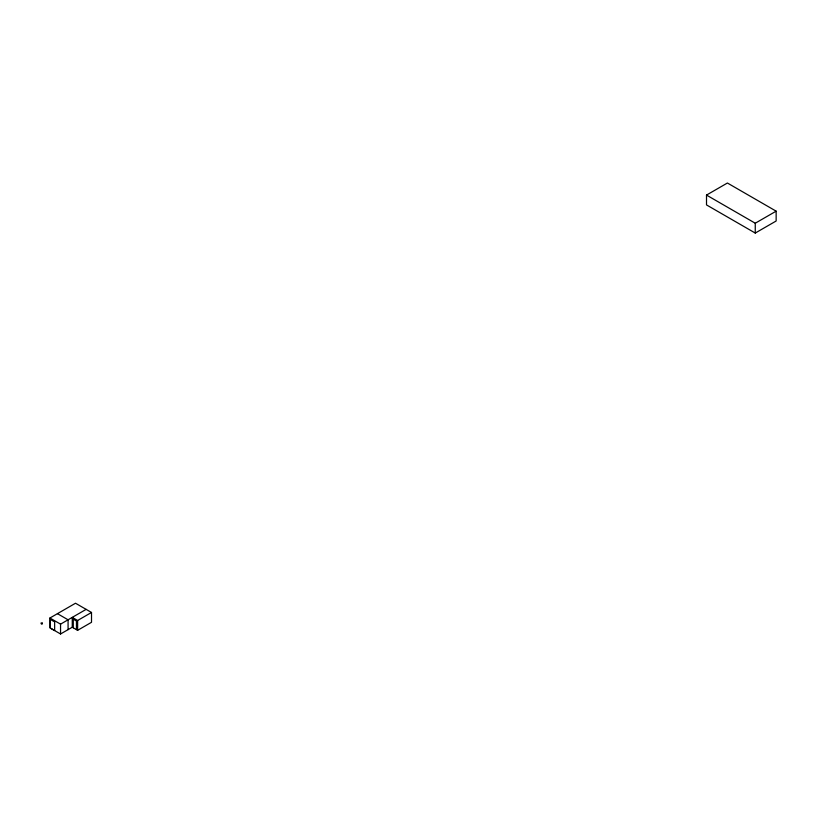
<?xml version="1.0" encoding="UTF-8"?>
<svg xmlns="http://www.w3.org/2000/svg" width="817" height="817" viewBox="0 0 817 817"><rect width="100%" height="100%" fill="white"/><g stroke="black" fill="none" stroke-linecap="round" stroke-linejoin="round"><path stroke-width="1.23" d="M706.511 195.079L727.406 183.018L776.15 211.164L776.15 220.999L755.255 233.059L706.511 204.914L706.511 195.079L755.255 223.225L776.15 211.164M72.264 627.221L60.55 633.982L49.919 627.844L49.919 618.009L75.511 603.232L91.514 612.464L91.514 622.299L77.635 630.316L72.264 627.221L72.264 617.376L86.142 609.37M49.919 618.009L60.55 624.147L72.264 617.376L77.635 620.481L91.514 612.464M57.435 613.659L68.077 619.807L68.077 629.641M42.27 623.044C39.369 621.849 42.331 626.139 42.372 623.177M755.255 223.225L755.255 233.059M77.635 620.481L77.635 630.316M76.461 629.641L76.461 621.012L73.285 619.174L73.285 627.803M60.55 624.147L60.55 633.982M54.647 621.9L50.348 619.429L50.348 628.089L54.647 630.561L54.647 621.9"/></g></svg>
